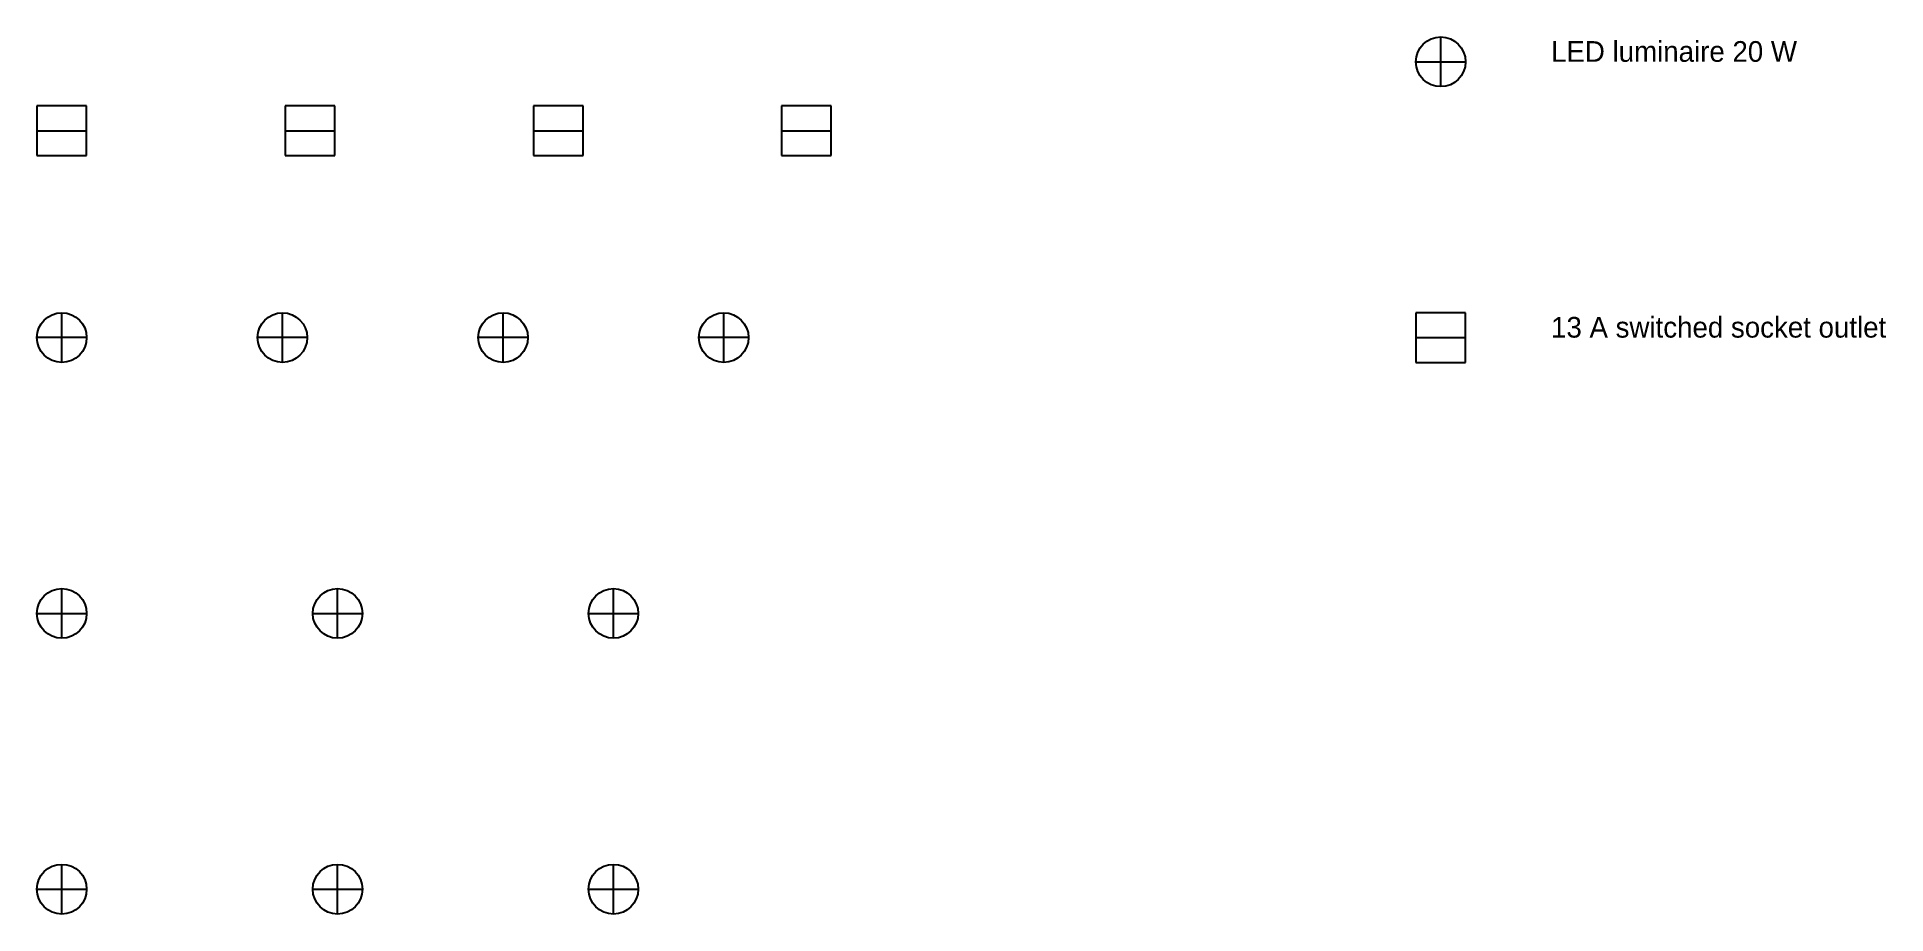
# Model space of a CAD drawing. Header units: millimetres. Extents: x 820 to 14229, y 820 to 7180.
import ezdxf

# ---------------------------------------------------------------- set-up
doc = ezdxf.new("R2010")
doc.units = ezdxf.units.MM

# ---------------------------------------------------------------- blocks, each defined once
blk = doc.blocks.new('LEGEND_LIGHT')
for p, q in [((0, -180), (0, 180)), ((-180, 0), (180, 0))]:
    blk.add_line(p, q)
blk.add_circle((0, 0), 180)
blk = doc.blocks.new('ALT_LIGHT')
for p, q in [((0, -360), (0, 360)), ((-360, 0), (360, 0))]:
    blk.add_line(p, q)
blk.add_circle((0, 0), 360)
blk = doc.blocks.new('SCK_REF')
for p, q in [((180, 180), (-180, 180)), ((-180, 180), (-180, -180)), ((180, -180), (180, 180)), ((-180, 0), (180, 0)), ((-180, -180), (180, -180))]:
    blk.add_line(p, q)

msp = doc.modelspace()

# ---------------------------------------------------------------- block references
at = {"layer": 'E-LIGHTING'}
for p in [(1000, 3000), (3000, 3000), (5000, 3000), (1000, 1000), (3000, 1000), (5000, 1000)]:
    msp.add_blockref('LEGEND_LIGHT', p, dxfattribs=at)
at = {"layer": 'E-LIGHTING-ALT', "xscale": 0.5, "yscale": 0.5, "rotation": 90}
for p in [(1000, 5000), (2600, 5000), (4200, 5000), (5800, 5000)]:
    msp.add_blockref('ALT_LIGHT', p, dxfattribs=at)
at = {"layer": 'E-POWER'}
for p in [(1000, 6500), (2800, 6500), (4600, 6500), (6400, 6500)]:
    msp.add_blockref('SCK_REF', p, dxfattribs=at)
at = {"layer": 'LEGEND'}
for name, p in [('LEGEND_LIGHT', (11000, 7000)), ('SCK_REF', (11000, 5000))]:
    msp.add_blockref(name, p, dxfattribs=at)

# ---------------------------------------------------------------- texts
at = {"layer": 'LEGEND-TEXT'}
for s, p in [('LED luminaire 20 W', (11800, 7000)), ('13 A switched socket outlet', (11800, 5000))]:
    msp.add_text(s, height=150, dxfattribs=at).set_placement(p)

doc.saveas('drawing.dxf')
